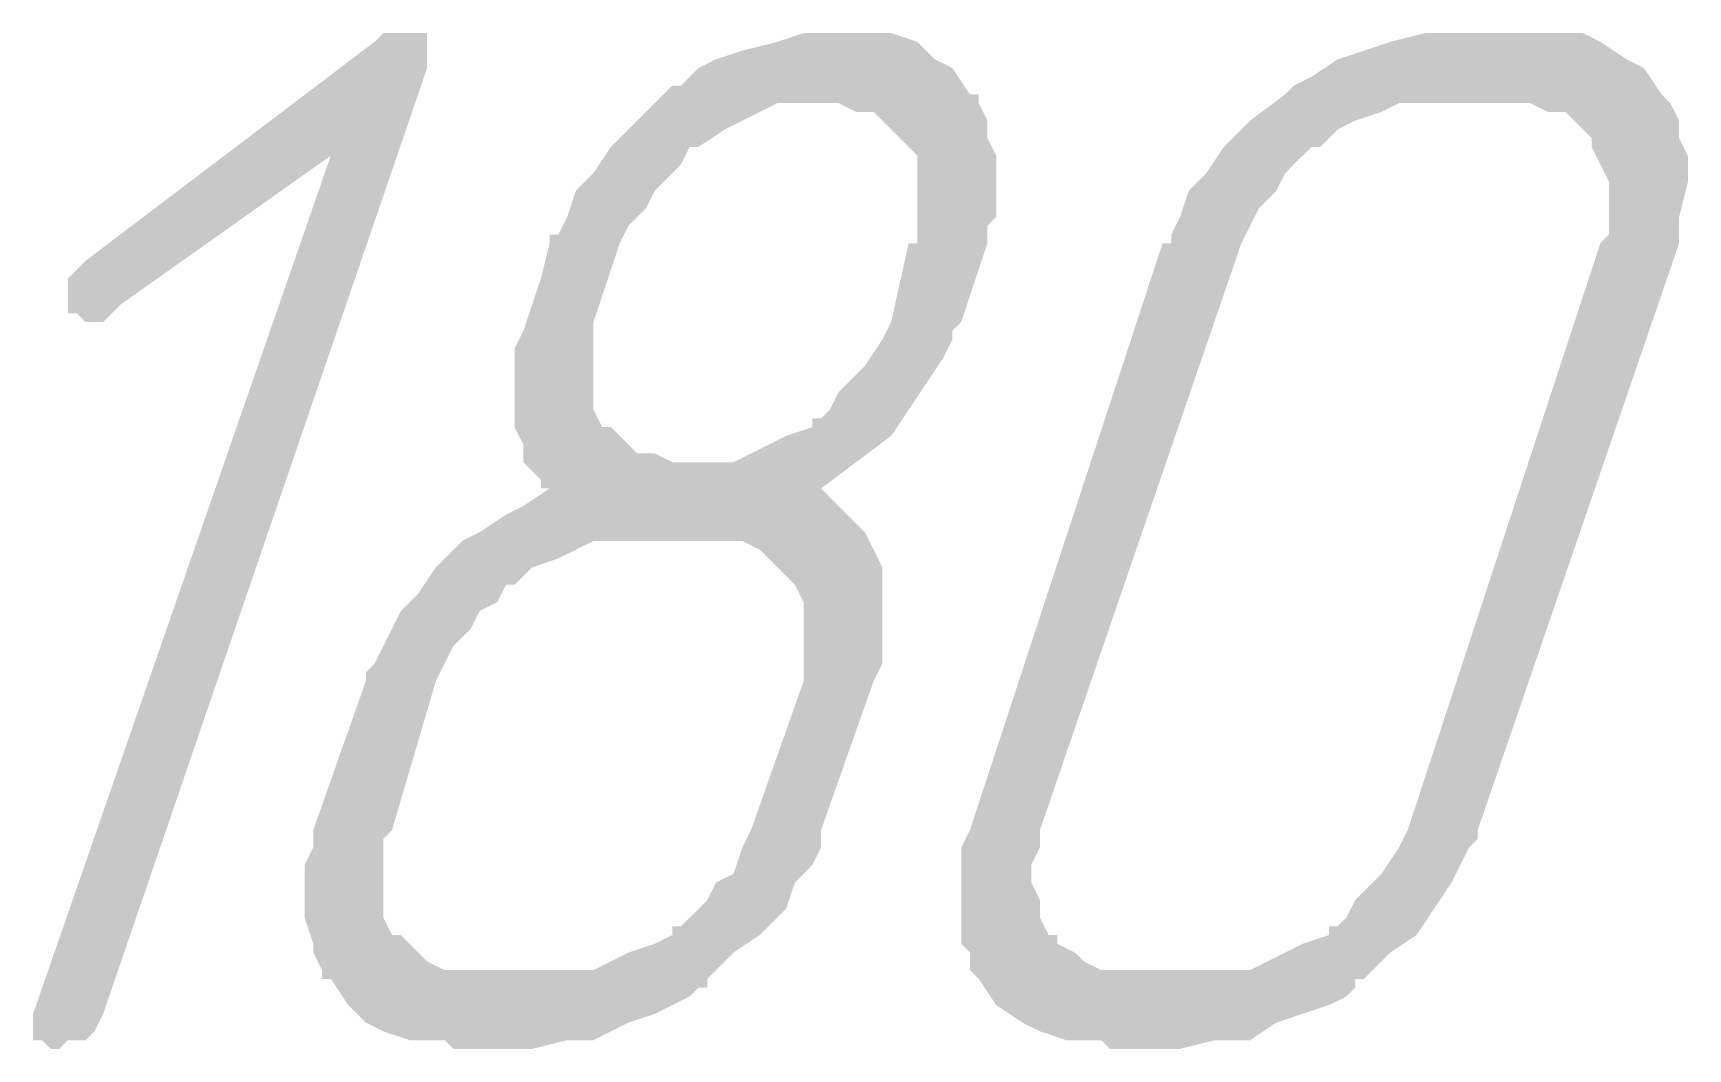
# Model space of a CAD drawing. Extents: x 346 to 4955, y 45 to 639.
# Drawn here: x 1609.937 to 1614.72, y 229.407 to 232.343 of the extents above; entities that cross this region are included whole.
import ezdxf

# ---------------------------------------------------------------- set-up
doc = ezdxf.new("R2010")
doc.units = 0
doc.header["$MEASUREMENT"] = 0
doc.layers.add('PDF _Сплошная заливка', color=7, linetype='CONTINUOUS')

msp = doc.modelspace()

# ---------------------------------------------------------------- hatches: boundary and pattern name
at = {"layer": 'PDF _Сплошная заливка', "transparency": 33554559}
msp.add_hatch(color=256, dxfattribs=at).paths.add_polyline_path([(1611.0759, 232.3432), (1611.0759, 232.3432), (1611.0759, 232.3179), (1611.0759, 232.2926), (1611.0759, 232.2419), (1610.1395, 229.5079), (1610.1395, 229.5079), (1610.1395, 229.5079), (1610.1142, 229.4573), (1610.1142, 229.4573), (1610.0889, 229.4319), (1610.0383, 229.4319), (1610.0129, 229.4066), (1609.9877, 229.4066), (1609.9623, 229.4319), (1609.937, 229.4319), (1609.937, 229.4573), (1609.937, 229.4825), (1609.937, 229.5079), (1610.7975, 231.9888), (1610.1901, 231.5585), (1610.1648, 231.5331), (1610.1648, 231.5331), (1610.1395, 231.5078), (1610.1142, 231.5078), (1610.0889, 231.5078), (1610.0889, 231.5078), (1610.0635, 231.5331), (1610.0383, 231.5331), (1610.0383, 231.5585), (1610.0383, 231.5585), (1610.0383, 231.5837), (1610.0383, 231.6091), (1610.0383, 231.6344), (1610.0383, 231.6344), (1610.0635, 231.6597), (1610.0889, 231.685), (1610.924, 232.3179), (1610.924, 232.3179), (1610.9494, 232.3432), (1610.9746, 232.3432), (1611.0253, 232.3432), (1611.0253, 232.3432)])
h = msp.add_hatch(color=256, dxfattribs=at)
h.paths.add_polyline_path([(1612.1894, 232.1407), (1612.1642, 232.1407), (1612.1388, 232.1407), (1612.0882, 232.1407), (1612.0375, 232.1154), (1611.987, 232.0901), (1611.9364, 232.0647), (1611.8604, 232.0141), (1611.8604, 232.0141), (1611.8351, 232.0141), (1611.8098, 231.9635), (1611.7845, 231.9382), (1611.7339, 231.8875), (1611.7086, 231.8369), (1611.658, 231.7863), (1611.6326, 231.7357), (1611.5567, 231.5078), (1611.5567, 231.5078), (1611.5567, 231.4825), (1611.5567, 231.4571), (1611.5567, 231.4065), (1611.5567, 231.3559), (1611.5567, 231.3053), (1611.5567, 231.2547), (1611.5821, 231.2041), (1611.5821, 231.2041), (1611.6073, 231.2041), (1611.6326, 231.1787), (1611.658, 231.1534), (1611.6832, 231.1281), (1611.7339, 231.1281), (1611.7845, 231.1027), (1611.8351, 231.1027), (1611.8857, 231.1027), (1611.911, 231.1027), (1611.9616, 231.1027), (1612.0123, 231.1281), (1612.0629, 231.1534), (1612.1135, 231.1787), (1612.1894, 231.2041), (1612.1894, 231.2293), (1612.2148, 231.2293), (1612.24, 231.2547), (1612.2653, 231.3053), (1612.3159, 231.3559), (1612.3413, 231.3813), (1612.3919, 231.4571), (1612.4172, 231.5078), (1612.4678, 231.7357), (1612.4931, 231.7357), (1612.4931, 231.7609), (1612.4931, 231.7863), (1612.4931, 231.8369), (1612.4931, 231.8875), (1612.4931, 231.9382), (1612.4931, 231.9888), (1612.4678, 232.0141), (1612.4425, 232.0395), (1612.4425, 232.0395), (1612.4172, 232.0647), (1612.3919, 232.0901), (1612.3666, 232.1154), (1612.3159, 232.1154), (1612.2653, 232.1407)], flags=0)
h.paths.add_polyline_path([(1611.8857, 230.8749), (1611.6326, 230.8749), (1611.6073, 230.8749), (1611.5567, 230.8749), (1611.5061, 230.8496), (1611.4555, 230.8243), (1611.3796, 230.7989), (1611.3289, 230.7483), (1611.3289, 230.7483), (1611.3037, 230.7483), (1611.2783, 230.6977), (1611.2277, 230.6724), (1611.2024, 230.6217), (1611.1518, 230.5711), (1611.1265, 230.5205), (1611.1012, 230.4699), (1610.9746, 230.0395), (1610.9746, 230.0395), (1610.9494, 230.0141), (1610.9494, 229.9889), (1610.9494, 229.9383), (1610.9494, 229.8876), (1610.9494, 229.8369), (1610.9494, 229.7863), (1610.9746, 229.7357), (1610.9999, 229.7357), (1610.9999, 229.7357), (1611.0253, 229.7104), (1611.0505, 229.6851), (1611.0759, 229.6597), (1611.1265, 229.6345), (1611.1772, 229.6345), (1611.253, 229.6345), (1611.4808, 229.6345), (1611.5061, 229.6345), (1611.5567, 229.6345), (1611.6073, 229.6597), (1611.658, 229.6851), (1611.7339, 229.7104), (1611.7845, 229.7357), (1611.7845, 229.7611), (1611.8098, 229.7611), (1611.8351, 229.7863), (1611.8857, 229.8369), (1611.911, 229.8876), (1611.9616, 229.9129), (1611.987, 229.9889), (1612.0123, 230.0395), (1612.1642, 230.4699), (1612.1642, 230.4699), (1612.1642, 230.4951), (1612.1642, 230.5205), (1612.1642, 230.5711), (1612.1642, 230.6217), (1612.1642, 230.6471), (1612.1642, 230.6977), (1612.1388, 230.7483), (1612.1135, 230.7737), (1612.1135, 230.7737), (1612.0882, 230.7989), (1612.0629, 230.8243), (1612.0375, 230.8496), (1611.987, 230.8749), (1611.9364, 230.8749)], flags=0)
h.paths.add_polyline_path([(1612.3159, 232.3432), (1612.3666, 232.3432), (1612.4172, 232.3432), (1612.4931, 232.3179), (1612.5437, 232.2673), (1612.5943, 232.2419), (1612.645, 232.166), (1612.6702, 232.166), (1612.6702, 232.1407), (1612.6956, 232.0901), (1612.6956, 232.0395), (1612.7209, 231.9888), (1612.7209, 231.9129), (1612.7209, 231.8116), (1612.6956, 231.7863), (1612.6956, 231.7357), (1612.6197, 231.5078), (1612.6197, 231.5078), (1612.6197, 231.5078), (1612.5943, 231.4825), (1612.5943, 231.4571), (1612.5691, 231.4065), (1612.5184, 231.3306), (1612.4678, 231.2547), (1612.4172, 231.1787), (1612.3159, 231.1027), (1612.2148, 231.0269), (1612.2148, 231.0269), (1612.24, 231.0015), (1612.2653, 230.9761), (1612.2907, 230.9509), (1612.3159, 230.9255), (1612.3413, 230.9003), (1612.3666, 230.8496), (1612.3919, 230.7989), (1612.3919, 230.7737), (1612.3919, 230.7737), (1612.3919, 230.7231), (1612.3919, 230.6977), (1612.3919, 230.6471), (1612.3919, 230.5965), (1612.3919, 230.5205), (1612.3666, 230.4699), (1612.2148, 230.0395), (1612.2148, 230.0395), (1612.2148, 230.0395), (1612.2148, 230.0141), (1612.2148, 229.9889), (1612.1894, 229.9383), (1612.1388, 229.8876), (1612.1135, 229.8117), (1612.0375, 229.7357), (1611.9616, 229.6851), (1611.8857, 229.6091), (1611.8857, 229.6091), (1611.8857, 229.5838), (1611.8604, 229.5838), (1611.8351, 229.5585), (1611.7845, 229.5332), (1611.7339, 229.5079), (1611.658, 229.4825), (1611.5567, 229.4319), (1611.4808, 229.4319), (1611.3796, 229.4066), (1611.1518, 229.4066), (1611.1265, 229.4319), (1611.0759, 229.4319), (1611.0253, 229.4319), (1610.9494, 229.4573), (1610.8988, 229.4825), (1610.8481, 229.5332), (1610.7975, 229.6091), (1610.7721, 229.6091), (1610.7721, 229.6345), (1610.7469, 229.6851), (1610.7469, 229.7104), (1610.7216, 229.7863), (1610.7216, 229.8623), (1610.7216, 229.9383), (1610.7469, 229.9889), (1610.7469, 230.0395), (1610.8988, 230.4699), (1610.8988, 230.4699), (1610.8988, 230.4951), (1610.924, 230.5205), (1610.9494, 230.5711), (1610.9746, 230.6217), (1610.9999, 230.6724), (1611.0505, 230.7231), (1611.1012, 230.7989), (1611.1012, 230.7989), (1611.1265, 230.8243), (1611.1518, 230.8496), (1611.1772, 230.8749), (1611.2277, 230.9003), (1611.3037, 230.9509), (1611.3543, 230.9761), (1611.4302, 231.0269), (1611.4048, 231.0269), (1611.4048, 231.0521), (1611.3796, 231.0775), (1611.3543, 231.1027), (1611.3543, 231.1534), (1611.3289, 231.2041), (1611.3289, 231.2799), (1611.3289, 231.3559), (1611.3289, 231.3559), (1611.3289, 231.3559), (1611.3289, 231.3813), (1611.3289, 231.4319), (1611.3543, 231.4825), (1611.3796, 231.5585), (1611.4048, 231.6344), (1611.4302, 231.7357), (1611.4302, 231.7357), (1611.4302, 231.7357), (1611.4302, 231.7609), (1611.4555, 231.7609), (1611.4808, 231.8116), (1611.5061, 231.8875), (1611.5567, 231.9382), (1611.6073, 232.0141), (1611.6832, 232.0901), (1611.7592, 232.166), (1611.7592, 232.166), (1611.7845, 232.1913), (1611.7845, 232.1913), (1611.8098, 232.1913), (1611.8604, 232.2419), (1611.911, 232.2673), (1611.987, 232.2926), (1612.0882, 232.3179), (1612.1642, 232.3432), (1612.2653, 232.3432), (1612.2907, 232.3432)], flags=0)
h = msp.add_hatch(color=256, dxfattribs=at)
h.paths.add_polyline_path([(1614.1888, 232.1407), (1613.961, 232.1407), (1613.9356, 232.1407), (1613.885, 232.1407), (1613.8345, 232.1154), (1613.7585, 232.0901), (1613.7079, 232.0647), (1613.6573, 232.0141), (1613.632, 232.0141), (1613.632, 232.0141), (1613.5813, 231.9635), (1613.5561, 231.9382), (1613.5307, 231.8875), (1613.4801, 231.8369), (1613.4548, 231.7863), (1613.4295, 231.7357), (1612.8474, 230.0395), (1612.8474, 230.0395), (1612.8474, 230.0141), (1612.8474, 229.9889), (1612.8221, 229.9383), (1612.8221, 229.8876), (1612.8474, 229.8369), (1612.8474, 229.7863), (1612.8727, 229.7357), (1612.8727, 229.7357), (1612.898, 229.7357), (1612.898, 229.7104), (1612.9486, 229.6851), (1612.974, 229.6597), (1613.0246, 229.6345), (1613.0752, 229.6345), (1613.1258, 229.6345), (1613.3789, 229.6345), (1613.4042, 229.6345), (1613.4548, 229.6345), (1613.5054, 229.6597), (1613.5561, 229.6851), (1613.6067, 229.7104), (1613.6826, 229.7357), (1613.6826, 229.7611), (1613.7079, 229.7611), (1613.7332, 229.7863), (1613.7585, 229.8369), (1613.8091, 229.8876), (1613.8345, 229.9129), (1613.885, 229.9889), (1613.9104, 230.0395), (1614.4672, 231.7357), (1614.4672, 231.7357), (1614.4924, 231.7609), (1614.4924, 231.7863), (1614.4924, 231.8369), (1614.4924, 231.8623), (1614.4924, 231.9129), (1614.4672, 231.9635), (1614.4418, 232.0141), (1614.4418, 232.0395), (1614.4418, 232.0395), (1614.4165, 232.0647), (1614.3912, 232.0901), (1614.3659, 232.1154), (1614.3153, 232.1154), (1614.2647, 232.1407)], flags=0)
h.paths.add_polyline_path([(1614.3153, 232.3432), (1614.3659, 232.3432), (1614.4165, 232.3432), (1614.4672, 232.3179), (1614.5431, 232.2673), (1614.5937, 232.2419), (1614.6443, 232.166), (1614.6443, 232.166), (1614.6696, 232.1407), (1614.6949, 232.0901), (1614.6949, 232.0395), (1614.7202, 231.9888), (1614.7202, 231.9129), (1614.6949, 231.8116), (1614.6949, 231.7863), (1614.6949, 231.7357), (1614.1128, 230.0395), (1614.1128, 230.0395), (1614.1128, 230.0395), (1614.1128, 230.0141), (1614.0875, 229.9889), (1614.0622, 229.9383), (1614.0369, 229.8876), (1613.9863, 229.8117), (1613.9356, 229.7357), (1613.8597, 229.6851), (1613.7838, 229.6091), (1613.7585, 229.6091), (1613.7585, 229.5838), (1613.7585, 229.5838), (1613.7332, 229.5585), (1613.6826, 229.5332), (1613.6067, 229.5079), (1613.5307, 229.4825), (1613.4548, 229.4319), (1613.3536, 229.4319), (1613.2523, 229.4066), (1613.0499, 229.4066), (1613.0246, 229.4319), (1612.974, 229.4319), (1612.9234, 229.4319), (1612.8474, 229.4573), (1612.7968, 229.4825), (1612.7209, 229.5332), (1612.6702, 229.6091), (1612.6702, 229.6091), (1612.645, 229.6345), (1612.645, 229.6851), (1612.6197, 229.7104), (1612.6197, 229.7863), (1612.6197, 229.8623), (1612.6197, 229.9383), (1612.6197, 229.9889), (1612.645, 230.0395), (1613.2018, 231.7357), (1613.2018, 231.7357), (1613.227, 231.7357), (1613.227, 231.7609), (1613.227, 231.7609), (1613.2523, 231.8116), (1613.2777, 231.8875), (1613.3283, 231.9382), (1613.3789, 232.0141), (1613.4548, 232.0901), (1613.5561, 232.166), (1613.5561, 232.166), (1613.5561, 232.166), (1613.5813, 232.1913), (1613.5813, 232.1913), (1613.632, 232.2167), (1613.7079, 232.2673), (1613.7838, 232.2926), (1613.8597, 232.3179), (1613.961, 232.3432), (1614.0622, 232.3432), (1614.2899, 232.3432)], flags=0)

doc.saveas('drawing.dxf')
